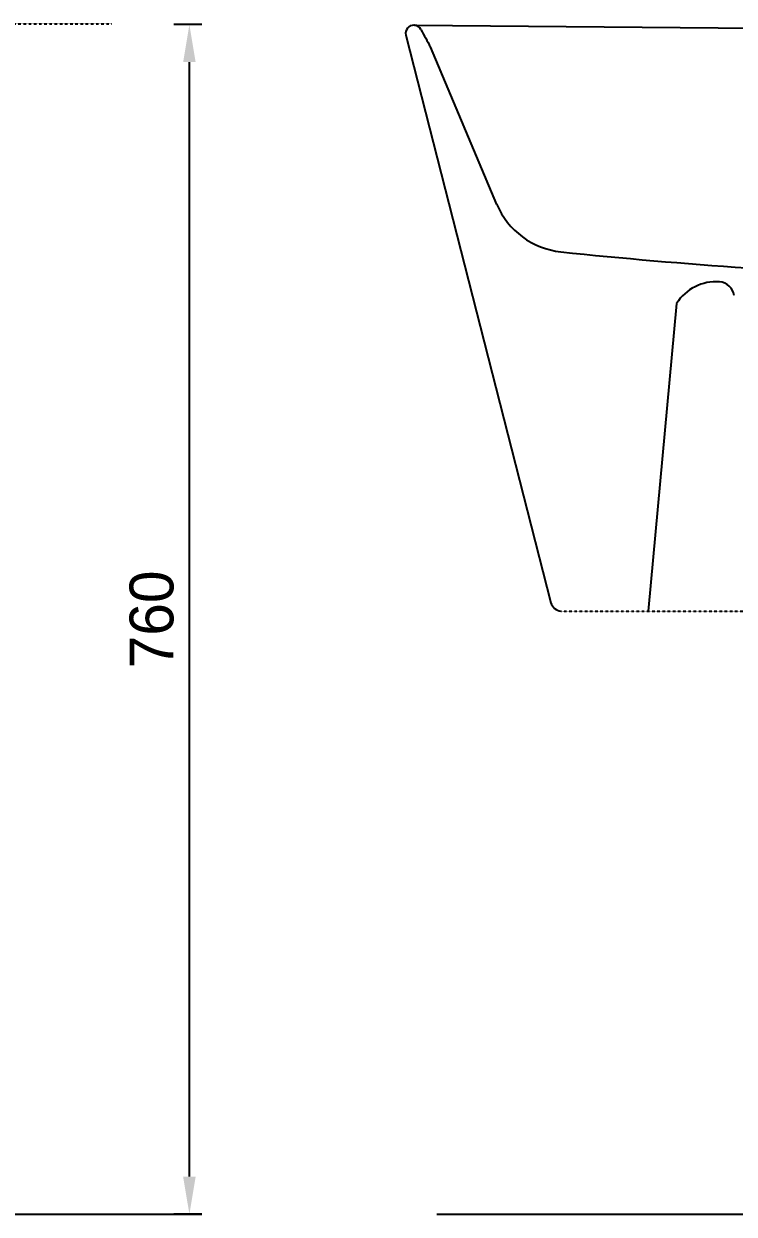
# Model space of a CAD drawing. Header units: millimetres. Extents: x 14229 to 16655, y -272 to 3158.
# Drawn here: x 15565 to 16018, y 618 to 1379 of the extents above; entities that cross this region are included whole.
import ezdxf
from ezdxf.lldxf.tags import DXFTag

# ---------------------------------------------------------------- set-up
doc = ezdxf.new("R2010")
doc.units = ezdxf.units.MM
doc.header["$LTSCALE"] = 0.2
doc.linetypes.add('DASHED', pattern=[0.75, 0.5, -0.25])
doc.layers.add('2', color=2, linetype='HIDDEN')
doc.styles.add('h', font='', dxfattribs={"height": 28})
doc.styles.get('h').set_extended_font_data('Haansoft Batang')
tags = doc.linetypes.add('HIDDEN', pattern=[9.524999999999999, 6.35, -3.175]).pattern_tags.tags
tags[6:7] = [DXFTag(74, 4), DXFTag(75, 0), DXFTag(340, '0'), DXFTag(46, 1.0), DXFTag(50, 0.0), DXFTag(44, 0.0), DXFTag(45, 0.0)]
tags[4:5] = [DXFTag(74, 4), DXFTag(75, 0), DXFTag(340, '0'), DXFTag(46, 1.0), DXFTag(50, 0.0), DXFTag(44, 0.0), DXFTag(45, 0.0)]
doc.dimstyles.new('AM_ISO$0', dxfattribs={"dimtxt": 28, "dimasz": 24, "dimexe": 10, "dimexo": 0, "dimgap": 10, "dimtad": 1, "dimdec": 0, "dimdsep": 46, "dimtxsty": 'h', "dimcen": -5, "dimclrd": 256, "dimclre": 256, "dimclrt": 256, "dimadec": 0, "dimazin": 2, "dimtp": 0.1, "dimtm": 0.1, "dimtfac": 0.71, "dimtdec": 0, "dimtmove": 0, "dimatfit": 3, "dimfxl": 0, "dimlwd": -1, "dimlwe": -1, "dimarcsym": 0})

# ---------------------------------------------------------------- blocks, each defined once
blk = doc.blocks.new('*D29')
at = {"linetype": 'ByBlock'}
for p, q in [((15678.2787186542, 1378.466055983947), (15660.33852369234, 1378.466055983947)), ((15670.33852369234, 642.4660559839467), (15670.33852369234, 1354.466055983947)), ((15678.2787186542, 618.4660559839467), (15660.33852369234, 618.4660559839467))]:
    blk.add_line(p, q, dxfattribs=at)
for points in [[(15666.33852369234, 1354.466055983947), (15674.33852369234, 1354.466055983947), (15670.33852369234, 1378.466055983947)], [(15666.33852369234, 642.4660559839467), (15674.33852369234, 642.4660559839467), (15670.33852369234, 618.4660559839467)]]:
    blk.add_solid(points)
at = {"layer": 'Defpoints', "color": 0}
for p in [(15670.33852369234, 1378.466055983947), (15678.2787186542, 1378.466055983947), (15678.2787186542, 618.4660559839467)]:
    blk.add_point(p, dxfattribs=at)
at = {"insert": (15646.33852369234, 998.4660559839423), "char_height": 28, "attachment_point": 5, "rotation": 90, "style": 'h'}
blk.add_mtext('760', dxfattribs=at)

msp = doc.modelspace()

# ---------------------------------------------------------------- linework, layer by layer
at = {"color": 7, "linetype": 'DASHED'}
for p, q in [((15094.89747127677, 1378.966055983946, 2.081106968015306e-06), (15620.7121378435, 1378.966055983946, 2.081106968015306e-06)), ((15907.5660010394, 1003.73902467516, 0.006103312272671657), (16266.76646825108, 1003.73902467516, 0.006103312272671657))]:
    msp.add_line(p, q, dxfattribs=at)
for p, q in [((15808.59145522924, 1371.757946110087, -0.00162331836587587), (15901.1650920216, 1009.017780119375, 0.1756642167101764)), ((14681.66775313337, 618.4660559839465), (15678.2787186542, 618.4660559839465)), ((15828.2787186542, 618.4660559839465), (16266.76646825108, 618.4660559839465))]:
    msp.add_line(p, q)
msp.add_lwpolyline([(15814.04897415525, 1378.042145987791), (16153.33726494855, 1375.046732931254)])
at = {"extrusion": (-1.431294394759051e-05, -0.000245887333984694, 0.999999969667279)}
msp.add_arc((15813.4160928933, 1373.070424532018, -0.56518870594702), 5, 86.6686085585903, 195.2193568276059, dxfattribs=at)
for centre, radius, start, end in [((15813.75841919498, 1373.050595345449), 5, 26.48963094248219, 86.66860865941649), ((16203.55560110993, 1579.205813453899), 435.9570474080338, 207.8892545088694, 209.5564225950311)]:
    msp.add_arc(centre, radius, start, end)
at = {"extrusion": (1.123531734238211e-18, -0.002181198197810098, 0.9999976211843815)}
for start, end in [(197.9424654092149, 263.0055056269051), (276.994494373095, 277.0376369982541)]:
    msp.add_arc((15908.50564999679, 1011.394851361612, -2.508625354615178), 7.716336870274345, start, end, dxfattribs=at)
at = {"layer": '2', "color": 0}
for p, q in [((15814.04897415525, 1378.042145987791), (15813.70664948214, 1378.062072487375)), ((15866.7110782672, 1263.609648809072), (15824.32948953763, 1364.156741178558)), ((15981.42637631571, 1200.317232704541), (15963.33251940493, 1003.73902467516, 0.1081641046096105))]:
    msp.add_line(p, q, dxfattribs=at)
for centre, radius, start, end in [((15912.78530954092, 1283.030390621257), 50, 202.8559017829823, 263.9890565711289), ((16239.36033268477, 4384.485740472693), 3168.601695129325, 263.9890565711289, 266.1438506815713), ((16006.72927930069, 1184.175899038165), 30.01298972106208, 85.9543194540364, 147.4652119344077), ((16008.24030637771, 1204.13250552176), 10, 6.675503050025394, 86.52320461600131)]:
    msp.add_arc(centre, radius, start, end, dxfattribs=at)

# ---------------------------------------------------------------- dimensions: what is measured, and where the dimension line sits
dim = msp.add_linear_dim(base=(15670.33852369234, 1378.466055983947), p1=(15678.2787186542, 618.4660559839465), p2=(15678.2787186542, 1378.466055983946), angle=90, dimstyle='AM_ISO$0')
dim.commit()
dim.dimension.update_dxf_attribs({"geometry": '*D29', "text_midpoint": (15646.33852369234, 998.4660559839423)})

doc.saveas('drawing.dxf')
